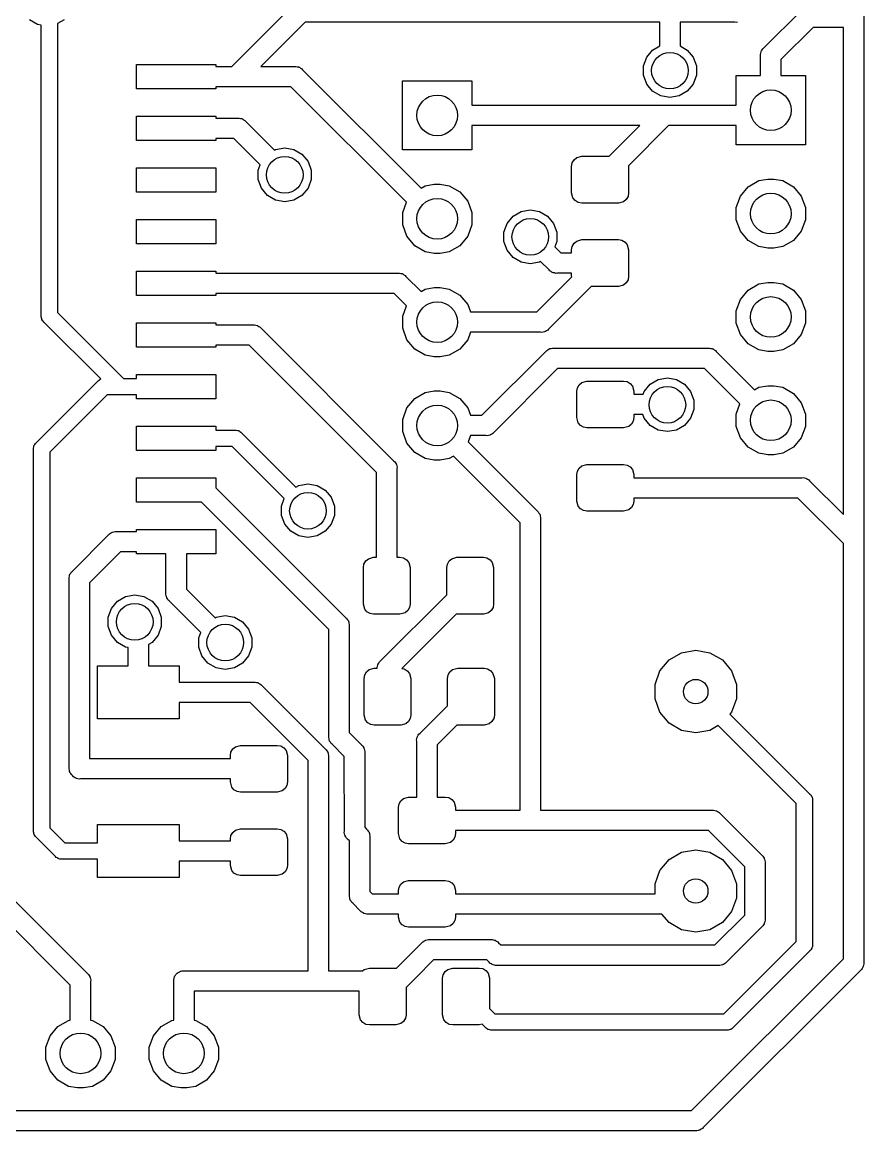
# Model space of a CAD drawing. Extents: x 177.7 to 212.2, y -92.3 to -48.6.
# Drawn here: x 191.55 to 212.22, y -92.33 to -65.08 of the extents above; entities that cross this region are included whole.
import ezdxf

# ---------------------------------------------------------------- set-up
doc = ezdxf.new("R2010")
doc.units = 0
doc.header["$MEASUREMENT"] = 0
doc.layers.add('BLACK', color=7, linetype='CONTINUOUS')

msp = doc.modelspace()

# ---------------------------------------------------------------- linework, layer by layer
at = {"layer": 'BLACK', "linetype": 'CONTINUOUS'}
for p, q in [((196.698, -66.171), (198.203, -64.6659)), ((209.762, -65.712), (210.683, -64.7914)), ((191.925, -65.1362), (191.727, -65.0216)), ((192.575, -65.0216), (192.415, -65.1144)), ((192.415, -65.1144), (192.415, -72.2207)), ((198.492, -65.085), (197.406, -66.171)), ((207.205, -65.085), (198.492, -65.085)), ((207.204, -65.6673), (207.205, -65.085)), ((209.049, -65.085), (207.704, -65.085)), ((207.704, -65.085), (207.704, -65.6673)), ((209.082, -65.0879), (209.049, -65.085)), ((209.114, -65.0793), (209.082, -65.0879)), ((212.213, -64.9386), (212.213, -77.7546)), ((192.015, -65.152), (191.925, -65.1362)), ((192.014, -72.2948), (192.015, -65.152)), ((210.971, -65.2105), (210.181, -66.0001)), ((211.713, -65.2105), (210.971, -65.2105)), ((211.713, -77.1839), (211.713, -65.2105)), ((206.883, -65.9435), (207.03, -65.7679)), ((207.03, -65.7679), (207.204, -65.6673)), ((207.704, -65.6673), (207.879, -65.7679)), ((207.879, -65.7679), (208.026, -65.9435)), ((209.678, -65.8744), (209.687, -65.8423)), ((209.681, -65.9074), (209.678, -65.8744)), ((209.681, -66.3965), (209.681, -65.9074)), ((209.687, -65.8423), (209.692, -65.8097)), ((209.692, -65.8097), (209.698, -65.8)), ((209.698, -65.8), (209.701, -65.7892)), ((209.701, -65.7892), (209.72, -65.762)), ((209.72, -65.762), (209.737, -65.7333)), ((209.737, -65.7333), (209.762, -65.712)), ((194.352, -66.721), (194.352, -66.121)), ((194.352, -66.121), (196.302, -66.121)), ((196.302, -66.121), (196.302, -66.171)), ((196.302, -66.171), (196.698, -66.171)), ((197.406, -66.171), (198.236, -66.171)), ((198.236, -66.171), (198.269, -66.1681)), ((198.269, -66.1681), (198.301, -66.1767)), ((198.301, -66.1767), (198.334, -66.1825)), ((198.334, -66.1825), (198.343, -66.188)), ((198.343, -66.188), (198.354, -66.1909)), ((198.354, -66.1909), (198.381, -66.2099)), ((206.804, -66.1589), (206.883, -65.9435)), ((206.804, -66.3881), (206.804, -66.1589)), ((208.026, -65.9435), (208.105, -66.1589)), ((208.105, -66.1589), (208.105, -66.3881)), ((210.181, -66.0001), (210.181, -66.3965)), ((198.381, -66.2099), (198.41, -66.2265)), ((198.41, -66.2265), (198.431, -66.2519)), ((198.431, -66.2519), (201.341, -69.1618)), ((206.883, -66.6035), (206.804, -66.3881)), ((208.105, -66.3881), (208.026, -66.6035)), ((209.081, -67.1235), (209.081, -66.3965)), ((209.081, -66.3965), (209.681, -66.3965)), ((210.181, -66.3965), (210.781, -66.3965)), ((210.781, -66.3965), (210.781, -68.0965)), ((196.302, -66.721), (194.352, -66.721)), ((196.791, -66.671), (196.302, -66.671)), ((196.302, -66.671), (196.302, -66.721)), ((196.824, -66.6739), (196.791, -66.671)), ((196.835, -66.671), (196.824, -66.6739)), ((198.143, -66.671), (196.835, -66.671)), ((200.982, -69.5095), (198.143, -66.671)), ((200.889, -68.2235), (200.889, -66.5235)), ((200.889, -66.5235), (202.589, -66.5235)), ((202.589, -66.5235), (202.589, -67.1235)), ((207.03, -66.7791), (206.883, -66.6035)), ((208.026, -66.6035), (207.879, -66.7791)), ((207.229, -66.8937), (207.03, -66.7791)), ((207.454, -66.9335), (207.229, -66.8937)), ((207.68, -66.8937), (207.454, -66.9335)), ((207.879, -66.7791), (207.68, -66.8937)), ((202.589, -67.1235), (207.286, -67.1235)), ((207.286, -67.1235), (207.296, -67.1206)), ((207.296, -67.1206), (207.329, -67.1235)), ((207.329, -67.1235), (209.081, -67.1235)), ((194.352, -67.991), (194.352, -67.391)), ((194.352, -67.391), (196.302, -67.391)), ((196.302, -67.391), (196.302, -67.441)), ((196.302, -67.441), (196.839, -67.441)), ((196.839, -67.441), (196.872, -67.4381)), ((196.872, -67.4381), (196.904, -67.4467)), ((196.904, -67.4467), (196.937, -67.4525)), ((196.937, -67.4525), (196.946, -67.458)), ((196.946, -67.458), (196.957, -67.4609)), ((196.957, -67.4609), (196.984, -67.48)), ((196.984, -67.48), (197.013, -67.4965)), ((197.013, -67.4965), (197.034, -67.5219)), ((197.034, -67.5219), (197.741, -68.2288)), ((206.715, -67.6235), (202.589, -67.6235)), ((202.589, -67.6235), (202.589, -68.2235)), ((205.961, -68.377), (206.715, -67.6235)), ((207.422, -67.6235), (206.435, -68.6101)), ((209.081, -67.6235), (207.422, -67.6235)), ((209.081, -68.0965), (209.081, -67.6235)), ((196.302, -67.991), (194.352, -67.991)), ((196.746, -67.941), (196.302, -67.941)), ((196.302, -67.941), (196.302, -67.991)), ((197.392, -68.5861), (196.746, -67.941)), ((210.781, -68.0965), (209.081, -68.0965)), ((197.741, -68.2288), (197.767, -68.2138)), ((197.767, -68.2138), (197.993, -68.174)), ((197.993, -68.174), (198.219, -68.2138)), ((198.219, -68.2138), (198.417, -68.3284)), ((198.417, -68.3284), (198.565, -68.504)), ((202.589, -68.2235), (200.889, -68.2235)), ((205.165, -68.4105), (205.29, -68.377)), ((205.29, -68.377), (205.961, -68.377)), ((197.343, -68.7194), (197.392, -68.5861)), ((198.565, -68.504), (198.643, -68.7194)), ((205.04, -68.627), (205.055, -68.5415)), ((205.04, -69.277), (205.04, -68.627)), ((205.055, -68.5415), (205.098, -68.4663)), ((205.098, -68.4663), (205.165, -68.4105)), ((206.435, -68.6101), (206.44, -68.627)), ((206.44, -68.627), (206.44, -69.277)), ((194.352, -69.261), (194.352, -68.661)), ((194.352, -68.661), (196.302, -68.661)), ((196.302, -68.661), (196.302, -69.261)), ((197.343, -68.9486), (197.343, -68.7194)), ((198.643, -68.7194), (198.643, -68.9486)), ((197.421, -69.164), (197.343, -68.9486)), ((197.569, -69.3396), (197.421, -69.164)), ((198.565, -69.164), (198.417, -69.3396)), ((198.643, -68.9486), (198.565, -69.164)), ((201.341, -69.1618), (201.444, -69.1024)), ((201.444, -69.1024), (201.665, -69.0635)), ((201.665, -69.0635), (201.814, -69.0635)), ((201.814, -69.0635), (202.035, -69.1024)), ((202.035, -69.1024), (202.294, -69.2523)), ((209.184, -69.3549), (209.376, -69.1253)), ((209.376, -69.1253), (209.636, -68.9754)), ((209.636, -68.9754), (209.857, -68.9365)), ((209.857, -68.9365), (210.005, -68.9365)), ((210.005, -68.9365), (210.226, -68.9754)), ((210.226, -68.9754), (210.486, -69.1253)), ((210.486, -69.1253), (210.678, -69.3549)), ((196.302, -69.261), (194.352, -69.261)), ((197.767, -69.4542), (197.569, -69.3396)), ((197.993, -69.494), (197.767, -69.4542)), ((198.219, -69.4542), (197.993, -69.494)), ((198.417, -69.3396), (198.219, -69.4542)), ((202.294, -69.2523), (202.487, -69.4819)), ((205.073, -69.402), (205.04, -69.277)), ((205.129, -69.4685), (205.073, -69.402)), ((205.204, -69.5119), (205.129, -69.4685)), ((206.382, -69.4377), (206.315, -69.4935)), ((206.425, -69.3625), (206.382, -69.4377)), ((206.44, -69.277), (206.425, -69.3625)), ((209.081, -69.6366), (209.184, -69.3549)), ((210.678, -69.3549), (210.781, -69.6366)), ((200.89, -69.7636), (200.982, -69.5095)), ((202.487, -69.4819), (202.589, -69.7636)), ((203.601, -69.8524), (203.8, -69.7378)), ((203.8, -69.7378), (204.025, -69.698)), ((204.025, -69.698), (204.251, -69.7378)), ((204.251, -69.7378), (204.45, -69.8524)), ((205.29, -69.527), (205.204, -69.5119)), ((206.19, -69.527), (205.29, -69.527)), ((206.315, -69.4935), (206.19, -69.527)), ((209.081, -69.9364), (209.081, -69.6366)), ((210.781, -69.6366), (210.781, -69.9364)), ((194.352, -70.531), (194.352, -69.931)), ((194.352, -69.931), (196.302, -69.931)), ((196.302, -69.931), (196.302, -70.531)), ((200.89, -70.0634), (200.89, -69.7636)), ((202.589, -69.7636), (202.589, -70.0634)), ((203.454, -70.028), (203.601, -69.8524)), ((204.45, -69.8524), (204.597, -70.028)), ((209.184, -70.2181), (209.081, -69.9364)), ((210.781, -69.9364), (210.678, -70.2181)), ((200.992, -70.3451), (200.89, -70.0634)), ((202.589, -70.0634), (202.487, -70.3451)), ((203.375, -70.2434), (203.454, -70.028)), ((203.375, -70.4726), (203.375, -70.2434)), ((204.597, -70.028), (204.675, -70.2434)), ((204.675, -70.2434), (204.675, -70.4726)), ((209.376, -70.4477), (209.184, -70.2181)), ((210.678, -70.2181), (210.486, -70.4477)), ((196.302, -70.531), (194.352, -70.531)), ((201.185, -70.5747), (200.992, -70.3451)), ((202.487, -70.3451), (202.294, -70.5747)), ((203.454, -70.688), (203.375, -70.4726)), ((204.675, -70.4726), (204.627, -70.6059)), ((205.055, -70.5915), (205.098, -70.5163)), ((205.098, -70.5163), (205.165, -70.4605)), ((205.165, -70.4605), (205.29, -70.427)), ((205.29, -70.427), (206.19, -70.427)), ((206.19, -70.427), (206.276, -70.4421)), ((206.276, -70.4421), (206.351, -70.4855)), ((206.351, -70.4855), (206.407, -70.552)), ((206.407, -70.552), (206.44, -70.677)), ((209.636, -70.5976), (209.376, -70.4477)), ((210.486, -70.4477), (210.226, -70.5976)), ((201.444, -70.7246), (201.185, -70.5747)), ((201.665, -70.7635), (201.444, -70.7246)), ((201.814, -70.7635), (201.665, -70.7635)), ((202.035, -70.7246), (201.814, -70.7635)), ((202.294, -70.5747), (202.035, -70.7246)), ((203.601, -70.8636), (203.454, -70.688)), ((204.627, -70.6059), (204.773, -70.752)), ((204.773, -70.752), (205.04, -70.752)), ((205.04, -70.677), (205.055, -70.5915)), ((205.04, -70.752), (205.04, -70.677)), ((206.44, -70.677), (206.44, -71.327)), ((209.857, -70.6365), (209.636, -70.5976)), ((210.005, -70.6365), (209.857, -70.6365)), ((210.226, -70.5976), (210.005, -70.6365)), ((203.8, -70.9782), (203.601, -70.8636)), ((204.025, -71.018), (203.8, -70.9782)), ((204.251, -70.9782), (204.025, -71.018)), ((204.277, -70.9632), (204.251, -70.9782)), ((204.485, -71.1711), (204.277, -70.9632)), ((194.352, -71.801), (194.352, -71.201)), ((194.352, -71.201), (196.302, -71.201)), ((196.302, -71.201), (196.302, -71.251)), ((196.302, -71.251), (200.776, -71.251)), ((200.776, -71.251), (200.809, -71.2481)), ((200.809, -71.2481), (200.841, -71.2567)), ((200.841, -71.2567), (200.874, -71.2625)), ((200.874, -71.2625), (200.883, -71.268)), ((200.883, -71.268), (200.894, -71.2709)), ((200.894, -71.2709), (200.921, -71.2899)), ((200.921, -71.2899), (200.95, -71.3065)), ((200.95, -71.3065), (200.971, -71.3319)), ((200.971, -71.3319), (201.341, -71.7018)), ((204.185, -72.2035), (205.045, -71.3439)), ((204.506, -71.1965), (204.485, -71.1711)), ((204.535, -71.213), (204.506, -71.1965)), ((204.562, -71.2321), (204.535, -71.213)), ((204.573, -71.235), (204.562, -71.2321)), ((204.583, -71.2405), (204.573, -71.235)), ((204.615, -71.2463), (204.583, -71.2405)), ((204.647, -71.2549), (204.615, -71.2463)), ((204.68, -71.252), (204.647, -71.2549)), ((205.04, -71.252), (204.68, -71.252)), ((205.04, -71.327), (205.04, -71.252)), ((205.045, -71.3439), (205.04, -71.327)), ((206.44, -71.327), (206.425, -71.4125)), ((201.341, -71.7018), (201.444, -71.6424)), ((201.444, -71.6424), (201.665, -71.6035)), ((201.665, -71.6035), (201.814, -71.6035)), ((201.814, -71.6035), (202.035, -71.6424)), ((202.035, -71.6424), (202.294, -71.7923)), ((205.519, -71.577), (204.473, -72.6226)), ((206.19, -71.577), (205.519, -71.577)), ((206.315, -71.5435), (206.19, -71.577)), ((206.382, -71.4877), (206.315, -71.5435)), ((206.425, -71.4125), (206.382, -71.4877)), ((209.376, -71.6653), (209.636, -71.5154)), ((209.636, -71.5154), (209.857, -71.4765)), ((209.857, -71.4765), (210.005, -71.4765)), ((210.005, -71.4765), (210.226, -71.5154)), ((210.226, -71.5154), (210.486, -71.6653)), ((196.302, -71.801), (194.352, -71.801)), ((200.683, -71.751), (196.302, -71.751)), ((196.302, -71.751), (196.302, -71.801)), ((200.982, -72.0495), (200.683, -71.751)), ((202.294, -71.7923), (202.487, -72.0219)), ((209.081, -72.1766), (209.184, -71.8949)), ((209.184, -71.8949), (209.376, -71.6653)), ((210.486, -71.6653), (210.678, -71.8949)), ((210.678, -71.8949), (210.781, -72.1766)), ((200.89, -72.3036), (200.982, -72.0495)), ((202.487, -72.0219), (202.553, -72.2035)), ((209.081, -72.4764), (209.081, -72.1766)), ((210.781, -72.1766), (210.781, -72.4764)), ((192.012, -72.3212), (192.014, -72.2948)), ((192.019, -72.3468), (192.012, -72.3212)), ((192.024, -72.373), (192.019, -72.3468)), ((192.028, -72.3807), (192.024, -72.373)), ((192.03, -72.3893), (192.028, -72.3807)), ((192.046, -72.4111), (192.03, -72.3893)), ((192.059, -72.434), (192.046, -72.4111)), ((192.079, -72.4511), (192.059, -72.434)), ((193.478, -73.8502), (192.079, -72.4511)), ((192.415, -72.2207), (194.035, -73.841)), ((194.352, -73.071), (194.352, -72.471)), ((194.352, -72.471), (196.302, -72.471)), ((196.302, -72.471), (196.302, -72.521)), ((200.89, -72.6034), (200.89, -72.3036)), ((202.553, -72.2035), (204.185, -72.2035)), ((196.302, -72.521), (197.216, -72.521)), ((197.216, -72.521), (197.249, -72.5181)), ((197.249, -72.5181), (197.281, -72.5267)), ((197.281, -72.5267), (197.314, -72.5325)), ((197.314, -72.5325), (197.323, -72.538)), ((197.323, -72.538), (197.334, -72.5409)), ((197.334, -72.5409), (197.361, -72.56)), ((197.361, -72.56), (197.39, -72.5765)), ((197.39, -72.5765), (197.411, -72.6019)), ((197.411, -72.6019), (200.668, -75.8585)), ((200.992, -72.8851), (200.89, -72.6034)), ((202.553, -72.7035), (202.487, -72.8851)), ((204.278, -72.7035), (202.553, -72.7035)), ((204.311, -72.7064), (204.278, -72.7035)), ((204.343, -72.6978), (204.311, -72.7064)), ((204.375, -72.692), (204.343, -72.6978)), ((204.385, -72.6865), (204.375, -72.692)), ((204.396, -72.6836), (204.385, -72.6865)), ((204.423, -72.6645), (204.396, -72.6836)), ((204.452, -72.648), (204.423, -72.6645)), ((204.473, -72.6226), (204.452, -72.648)), ((209.184, -72.7581), (209.081, -72.4764)), ((210.781, -72.4764), (210.678, -72.7581)), ((201.185, -73.1147), (200.992, -72.8851)), ((202.487, -72.8851), (202.294, -73.1147)), ((209.376, -72.9877), (209.184, -72.7581)), ((209.636, -73.1376), (209.376, -72.9877)), ((210.486, -72.9877), (210.226, -73.1376)), ((210.678, -72.7581), (210.486, -72.9877)), ((196.302, -73.071), (194.352, -73.071)), ((197.123, -73.021), (196.302, -73.021)), ((196.302, -73.021), (196.302, -73.071)), ((200.249, -76.1465), (197.123, -73.021)), ((201.444, -73.2646), (201.185, -73.1147)), ((201.665, -73.3035), (201.444, -73.2646)), ((202.035, -73.2646), (201.814, -73.3035)), ((202.294, -73.1147), (202.035, -73.2646)), ((202.838, -74.7435), (204.408, -73.1734)), ((204.408, -73.1734), (204.429, -73.148)), ((204.429, -73.148), (204.458, -73.1315)), ((204.458, -73.1315), (204.485, -73.1124)), ((204.485, -73.1124), (204.496, -73.1095)), ((204.496, -73.1095), (204.506, -73.104)), ((204.506, -73.104), (204.538, -73.0982)), ((204.538, -73.0982), (204.57, -73.0896)), ((204.57, -73.0896), (204.603, -73.0925)), ((204.603, -73.0925), (208.396, -73.0925)), ((208.396, -73.0925), (208.429, -73.0896)), ((208.429, -73.0896), (208.461, -73.0982)), ((208.461, -73.0982), (208.494, -73.104)), ((208.494, -73.104), (208.503, -73.1095)), ((208.503, -73.1095), (208.514, -73.1124)), ((208.514, -73.1124), (208.541, -73.1315)), ((208.541, -73.1315), (208.57, -73.148)), ((208.57, -73.148), (208.591, -73.1734)), ((208.591, -73.1734), (209.533, -74.1148)), ((209.857, -73.1765), (209.636, -73.1376)), ((210.005, -73.1765), (209.857, -73.1765)), ((210.226, -73.1376), (210.005, -73.1765)), ((201.814, -73.3035), (201.665, -73.3035)), ((194.352, -73.841), (194.352, -73.741)), ((194.352, -73.741), (196.302, -73.741)), ((196.302, -73.741), (196.302, -74.341)), ((204.696, -73.5925), (203.126, -75.1626)), ((208.303, -73.5925), (204.696, -73.5925)), ((207.165, -73.8653), (207.391, -73.8255)), ((207.391, -73.8255), (207.617, -73.8653)), ((209.173, -74.4625), (208.303, -73.5925)), ((191.889, -75.4174), (193.4, -73.9058)), ((193.4, -73.9058), (193.417, -73.8854)), ((193.417, -73.8854), (193.44, -73.8722)), ((193.44, -73.8722), (193.462, -73.8569)), ((193.462, -73.8569), (193.471, -73.8546)), ((193.471, -73.8546), (193.478, -73.8502)), ((194.035, -73.841), (194.352, -73.841)), ((205.167, -74.1515), (205.182, -74.066)), ((205.182, -74.066), (205.225, -73.9908)), ((205.225, -73.9908), (205.292, -73.935)), ((205.292, -73.935), (205.417, -73.9015)), ((205.417, -73.9015), (206.317, -73.9015)), ((206.317, -73.9015), (206.403, -73.9166)), ((206.403, -73.9166), (206.478, -73.96)), ((206.478, -73.96), (206.534, -74.0265)), ((206.534, -74.0265), (206.567, -74.1515)), ((206.819, -74.1555), (206.967, -73.9799)), ((206.967, -73.9799), (207.165, -73.8653)), ((207.617, -73.8653), (207.815, -73.9799)), ((207.815, -73.9799), (207.963, -74.1555)), ((209.533, -74.1148), (209.636, -74.0554)), ((209.636, -74.0554), (209.857, -74.0165)), ((209.857, -74.0165), (210.005, -74.0165)), ((210.005, -74.0165), (210.226, -74.0554)), ((210.226, -74.0554), (210.486, -74.2053)), ((193.631, -74.241), (192.224, -75.6478)), ((193.926, -74.241), (193.631, -74.241)), ((193.934, -74.2433), (193.926, -74.241)), ((193.961, -74.241), (193.934, -74.2433)), ((194.352, -74.241), (193.961, -74.241)), ((194.352, -74.341), (194.352, -74.241)), ((196.302, -74.341), (194.352, -74.341)), ((200.992, -74.5619), (201.185, -74.3323)), ((201.185, -74.3323), (201.444, -74.1824)), ((201.444, -74.1824), (201.665, -74.1435)), ((201.665, -74.1435), (201.814, -74.1435)), ((201.814, -74.1435), (202.035, -74.1824)), ((202.035, -74.1824), (202.294, -74.3323)), ((202.294, -74.3323), (202.487, -74.5619)), ((205.167, -74.8015), (205.167, -74.1515)), ((206.567, -74.1515), (206.567, -74.2265)), ((206.567, -74.2265), (206.794, -74.2265)), ((206.794, -74.2265), (206.819, -74.1555)), ((207.963, -74.1555), (208.041, -74.3709)), ((208.041, -74.3709), (208.041, -74.6001)), ((210.486, -74.2053), (210.678, -74.4349)), ((200.89, -74.8436), (200.992, -74.5619)), ((202.487, -74.5619), (202.553, -74.7435)), ((208.041, -74.6001), (207.963, -74.8155)), ((209.081, -74.7166), (209.173, -74.4625)), ((210.678, -74.4349), (210.781, -74.7166)), ((200.89, -75.1434), (200.89, -74.8436)), ((202.553, -74.7435), (202.838, -74.7435)), ((205.2, -74.9265), (205.167, -74.8015)), ((206.552, -74.887), (206.509, -74.9622)), ((206.567, -74.8015), (206.552, -74.887)), ((206.787, -74.7265), (206.567, -74.7265)), ((206.567, -74.7265), (206.567, -74.8015)), ((206.819, -74.8155), (206.787, -74.7265)), ((206.967, -74.9911), (206.819, -74.8155)), ((207.963, -74.8155), (207.815, -74.9911)), ((209.081, -75.0164), (209.081, -74.7166)), ((210.781, -74.7166), (210.781, -75.0164)), ((194.352, -75.611), (194.352, -75.011)), ((194.352, -75.011), (196.302, -75.011)), ((196.302, -75.011), (196.302, -75.111)), ((196.302, -75.111), (196.778, -75.111)), ((196.778, -75.111), (196.804, -75.1087)), ((196.804, -75.1087), (196.83, -75.1156)), ((196.83, -75.1156), (196.856, -75.1202)), ((196.856, -75.1202), (196.864, -75.1246)), ((196.864, -75.1246), (196.872, -75.1269)), ((196.872, -75.1269), (196.894, -75.1422)), ((196.894, -75.1422), (196.917, -75.1554)), ((196.917, -75.1554), (196.934, -75.1758)), ((196.934, -75.1758), (198.268, -76.5096)), ((200.992, -75.4251), (200.89, -75.1434)), ((203.105, -75.188), (203.076, -75.2045)), ((203.126, -75.1626), (203.105, -75.188)), ((205.256, -74.993), (205.2, -74.9265)), ((205.331, -75.0364), (205.256, -74.993)), ((205.417, -75.0515), (205.331, -75.0364)), ((206.317, -75.0515), (205.417, -75.0515)), ((206.442, -75.018), (206.317, -75.0515)), ((206.509, -74.9622), (206.442, -75.018)), ((207.165, -75.1057), (206.967, -74.9911)), ((207.391, -75.1455), (207.165, -75.1057)), ((207.617, -75.1057), (207.391, -75.1455)), ((207.815, -74.9911), (207.617, -75.1057)), ((209.184, -75.2981), (209.081, -75.0164)), ((210.781, -75.0164), (210.678, -75.2981)), ((191.84, -75.4792), (191.855, -75.4574)), ((191.855, -75.4574), (191.868, -75.4345)), ((191.868, -75.4345), (191.889, -75.4174)), ((201.185, -75.6547), (200.992, -75.4251)), ((202.553, -75.2435), (202.497, -75.3975)), ((202.497, -75.3975), (204.195, -77.095)), ((202.931, -75.2435), (202.553, -75.2435)), ((202.964, -75.2464), (202.931, -75.2435)), ((202.996, -75.2378), (202.964, -75.2464)), ((203.028, -75.232), (202.996, -75.2378)), ((203.038, -75.2265), (203.028, -75.232)), ((203.049, -75.2236), (203.038, -75.2265)), ((203.076, -75.2045), (203.049, -75.2236)), ((209.376, -75.5277), (209.184, -75.2981)), ((210.678, -75.2981), (210.486, -75.5277)), ((191.822, -75.5473), (191.829, -75.5217)), ((191.824, -75.5737), (191.822, -75.5473)), ((191.824, -84.9543), (191.824, -75.5737)), ((191.829, -75.5217), (191.833, -75.4955)), ((191.833, -75.4955), (191.838, -75.4878)), ((191.838, -75.4878), (191.84, -75.4792)), ((192.224, -75.6478), (192.224, -84.8802)), ((196.302, -75.611), (194.352, -75.611)), ((196.704, -75.511), (196.302, -75.511)), ((196.302, -75.511), (196.302, -75.611)), ((197.982, -76.7892), (196.704, -75.511)), ((201.444, -75.8046), (201.185, -75.6547)), ((209.636, -75.6776), (209.376, -75.5277)), ((209.857, -75.7165), (209.636, -75.6776)), ((210.005, -75.7165), (209.857, -75.7165)), ((210.226, -75.6776), (210.005, -75.7165)), ((210.486, -75.5277), (210.226, -75.6776)), ((200.668, -75.8585), (200.693, -75.8798)), ((200.693, -75.8798), (200.71, -75.9085)), ((200.71, -75.9085), (200.729, -75.9357)), ((200.729, -75.9357), (200.732, -75.9465)), ((200.732, -75.9465), (200.737, -75.9561)), ((200.737, -75.9561), (200.743, -75.9888)), ((200.743, -75.9888), (200.752, -76.0208)), ((201.665, -75.8435), (201.444, -75.8046)), ((201.814, -75.8435), (201.665, -75.8435)), ((202.035, -75.8046), (201.814, -75.8435)), ((202.138, -75.7452), (202.035, -75.8046)), ((203.776, -77.3831), (202.138, -75.7452)), ((205.225, -76.0408), (205.292, -75.985)), ((205.292, -75.985), (205.417, -75.9515)), ((205.417, -75.9515), (206.317, -75.9515)), ((206.317, -75.9515), (206.403, -75.9666)), ((206.403, -75.9666), (206.478, -76.01)), ((206.478, -76.01), (206.534, -76.0765)), ((194.352, -76.881), (194.352, -76.281)), ((194.352, -76.281), (196.302, -76.281)), ((196.302, -76.281), (196.302, -76.5274)), ((200.249, -78.1116), (200.249, -76.1465)), ((200.752, -76.0208), (200.749, -76.0539)), ((200.749, -76.0539), (200.749, -78.2335)), ((205.167, -76.2015), (205.182, -76.116)), ((205.167, -76.8515), (205.167, -76.2015)), ((205.182, -76.116), (205.225, -76.0408)), ((206.534, -76.0765), (206.567, -76.2015)), ((206.567, -76.2015), (206.567, -76.2765)), ((206.567, -76.2765), (210.691, -76.2765)), ((210.691, -76.2765), (210.724, -76.2736)), ((210.724, -76.2736), (210.756, -76.2822)), ((210.756, -76.2822), (210.789, -76.288)), ((210.789, -76.288), (210.798, -76.2935)), ((196.302, -76.5274), (199.496, -79.721)), ((198.268, -76.5096), (198.339, -76.4688)), ((198.339, -76.4688), (198.564, -76.429)), ((198.564, -76.429), (198.79, -76.4688)), ((198.79, -76.4688), (198.989, -76.5834)), ((210.798, -76.2935), (210.809, -76.2964)), ((210.809, -76.2964), (210.836, -76.3154)), ((210.836, -76.3154), (210.865, -76.332)), ((210.865, -76.332), (210.886, -76.3574)), ((210.886, -76.3574), (211.713, -77.1839)), ((197.915, -76.9744), (197.982, -76.7892)), ((198.989, -76.5834), (199.136, -76.759)), ((199.136, -76.759), (199.214, -76.9744)), ((210.598, -76.7765), (206.567, -76.7765)), ((206.567, -76.7765), (206.567, -76.8515)), ((211.713, -77.8911), (210.598, -76.7765)), ((195.948, -76.881), (194.352, -76.881)), ((199.076, -80.0091), (195.948, -76.881)), ((197.915, -77.2036), (197.915, -76.9744)), ((199.214, -76.9744), (199.214, -77.2036)), ((204.195, -77.095), (204.22, -77.1163)), ((205.2, -76.9765), (205.167, -76.8515)), ((205.256, -77.043), (205.2, -76.9765)), ((205.331, -77.0864), (205.256, -77.043)), ((205.417, -77.1015), (205.331, -77.0864)), ((206.317, -77.1015), (205.417, -77.1015)), ((206.442, -77.068), (206.317, -77.1015)), ((206.509, -77.0122), (206.442, -77.068)), ((206.552, -76.937), (206.509, -77.0122)), ((206.567, -76.8515), (206.552, -76.937)), ((197.993, -77.419), (197.915, -77.2036)), ((199.214, -77.2036), (199.136, -77.419)), ((204.22, -77.1163), (204.237, -77.145)), ((204.237, -77.145), (204.256, -77.1722)), ((204.256, -77.1722), (204.258, -77.183)), ((204.258, -77.183), (204.264, -77.1927)), ((204.264, -77.1927), (204.27, -77.2253)), ((204.27, -77.2253), (204.278, -77.2574)), ((204.278, -77.2574), (204.275, -77.2904)), ((204.275, -77.2904), (204.275, -84.45)), ((193.689, -77.6565), (193.718, -77.64)), ((193.718, -77.64), (193.745, -77.6209)), ((193.745, -77.6209), (193.756, -77.618)), ((193.756, -77.618), (193.765, -77.6125)), ((193.765, -77.6125), (193.798, -77.6067)), ((193.798, -77.6067), (193.83, -77.5981)), ((193.83, -77.5981), (193.863, -77.601)), ((193.863, -77.601), (194.352, -77.601)), ((194.352, -77.601), (194.352, -77.551)), ((194.352, -77.551), (196.302, -77.551)), ((196.302, -77.551), (196.302, -78.151)), ((198.14, -77.5946), (197.993, -77.419)), ((198.339, -77.7092), (198.14, -77.5946)), ((198.989, -77.5946), (198.79, -77.7092)), ((199.136, -77.419), (198.989, -77.5946)), ((203.775, -84.45), (203.776, -77.3831)), ((192.779, -78.57), (193.668, -77.6819)), ((193.668, -77.6819), (193.689, -77.6565)), ((198.564, -77.749), (198.339, -77.7092)), ((198.79, -77.7092), (198.564, -77.749)), ((211.713, -88.0979), (211.713, -77.8911)), ((212.213, -77.7546), (212.216, -77.7654)), ((212.216, -77.7654), (212.213, -77.7984)), ((212.213, -77.7984), (212.213, -88.1906)), ((193.956, -78.101), (193.198, -78.8581)), ((194.352, -78.101), (193.956, -78.101)), ((194.352, -78.151), (194.352, -78.101)), ((195.077, -78.151), (194.352, -78.151)), ((195.077, -79.1111), (195.077, -78.151)), ((196.302, -78.151), (195.577, -78.151)), ((195.577, -78.151), (195.577, -79.0184)), ((200.249, -78.2335), (200.249, -78.1116)), ((200.249, -78.1116), (200.249, -78.1116)), ((199.924, -78.4835), (199.939, -78.398)), ((199.939, -78.398), (199.982, -78.3228)), ((199.982, -78.3228), (200.049, -78.267)), ((200.049, -78.267), (200.174, -78.2335)), ((200.174, -78.2335), (200.249, -78.2335)), ((200.749, -78.2335), (200.824, -78.2335)), ((200.824, -78.2335), (200.909, -78.2486)), ((200.909, -78.2486), (200.985, -78.292)), ((200.985, -78.292), (201.04, -78.3585)), ((201.04, -78.3585), (201.074, -78.4835)), ((201.974, -78.4835), (201.989, -78.398)), ((201.989, -78.398), (202.032, -78.3228)), ((202.032, -78.3228), (202.099, -78.267)), ((202.099, -78.267), (202.224, -78.2335)), ((202.224, -78.2335), (202.874, -78.2335)), ((202.874, -78.2335), (202.959, -78.2486)), ((202.959, -78.2486), (203.035, -78.292)), ((203.035, -78.292), (203.09, -78.3585)), ((203.09, -78.3585), (203.124, -78.4835)), ((192.696, -78.7324), (192.704, -78.7003)), ((192.698, -78.7654), (192.696, -78.7324)), ((192.704, -78.7003), (192.71, -78.6677)), ((192.71, -78.6677), (192.716, -78.658)), ((192.716, -78.658), (192.718, -78.6472)), ((192.718, -78.6472), (192.737, -78.62)), ((192.737, -78.62), (192.754, -78.5913)), ((192.754, -78.5913), (192.779, -78.57)), ((199.924, -79.3835), (199.924, -78.4835)), ((201.074, -78.4835), (201.074, -79.3835)), ((201.974, -79.1549), (201.974, -78.4835)), ((203.124, -78.4835), (203.124, -79.3835)), ((192.698, -83.4001), (192.698, -78.7654)), ((193.198, -78.8581), (193.198, -83.18)), ((193.886, -79.3139), (194.084, -79.1993)), ((194.084, -79.1993), (194.31, -79.1595)), ((194.31, -79.1595), (194.536, -79.1993)), ((194.536, -79.1993), (194.734, -79.3139)), ((195.074, -79.1441), (195.077, -79.1111)), ((195.083, -79.1762), (195.074, -79.1441)), ((195.088, -79.2088), (195.083, -79.1762)), ((195.094, -79.2185), (195.088, -79.2088)), ((195.097, -79.2293), (195.094, -79.2185)), ((195.116, -79.2565), (195.097, -79.2293)), ((195.133, -79.2852), (195.116, -79.2565)), ((195.577, -79.0184), (196.281, -79.7223)), ((200.348, -80.781), (201.974, -79.1549)), ((193.66, -79.7049), (193.738, -79.4895)), ((193.738, -79.4895), (193.886, -79.3139)), ((194.734, -79.3139), (194.882, -79.4895)), ((194.882, -79.4895), (194.96, -79.7049)), ((195.158, -79.3065), (195.133, -79.2852)), ((195.931, -80.0796), (195.158, -79.3065)), ((199.957, -79.5085), (199.924, -79.3835)), ((200.013, -79.575), (199.957, -79.5085)), ((201.015, -79.5442), (200.949, -79.6)), ((201.059, -79.469), (201.015, -79.5442)), ((201.074, -79.3835), (201.059, -79.469)), ((203.065, -79.5442), (202.999, -79.6)), ((203.109, -79.469), (203.065, -79.5442)), ((203.124, -79.3835), (203.109, -79.469)), ((193.66, -79.9341), (193.66, -79.7049)), ((194.96, -79.7049), (194.96, -79.9341)), ((196.281, -79.7223), (196.307, -79.7073)), ((196.307, -79.7073), (196.532, -79.6675)), ((196.532, -79.6675), (196.758, -79.7073)), ((196.758, -79.7073), (196.957, -79.8219)), ((196.957, -79.8219), (197.104, -79.9975)), ((199.496, -79.721), (199.521, -79.7423)), ((199.521, -79.7423), (199.538, -79.771)), ((199.538, -79.771), (199.557, -79.7982)), ((199.557, -79.7982), (199.559, -79.809)), ((199.559, -79.809), (199.565, -79.8187)), ((199.565, -79.8187), (199.571, -79.8513)), ((200.088, -79.6184), (200.013, -79.575)), ((200.174, -79.6335), (200.088, -79.6184)), ((200.824, -79.6335), (200.174, -79.6335)), ((200.949, -79.6), (200.824, -79.6335)), ((202.206, -79.6303), (200.87, -80.966)), ((202.224, -79.6335), (202.206, -79.6303)), ((202.874, -79.6335), (202.224, -79.6335)), ((202.999, -79.6), (202.874, -79.6335)), ((193.738, -80.1495), (193.66, -79.9341)), ((194.96, -79.9341), (194.882, -80.1495)), ((195.882, -80.2129), (195.931, -80.0796)), ((197.104, -79.9975), (197.183, -80.2129)), ((199.077, -82.6327), (199.076, -80.0091)), ((199.571, -79.8513), (199.579, -79.8834)), ((199.579, -79.8834), (199.576, -79.9164)), ((199.576, -79.9164), (199.576, -82.54)), ((193.886, -80.3251), (193.738, -80.1495)), ((194.084, -80.4397), (193.886, -80.3251)), ((194.734, -80.3251), (194.648, -80.3746)), ((194.648, -80.3746), (194.648, -80.9025)), ((194.882, -80.1495), (194.734, -80.3251)), ((195.882, -80.4421), (195.882, -80.2129)), ((197.183, -80.2129), (197.183, -80.4421)), ((194.149, -80.4511), (194.084, -80.4397)), ((194.148, -80.9025), (194.149, -80.4511)), ((195.961, -80.6575), (195.882, -80.4421)), ((197.183, -80.4421), (197.104, -80.6575)), ((207.437, -80.7561), (207.742, -80.5798)), ((207.742, -80.5798), (208.089, -80.5186)), ((208.089, -80.5186), (208.437, -80.5798)), ((208.437, -80.5798), (208.742, -80.7561)), ((193.398, -82.2025), (193.398, -80.9025)), ((193.398, -80.9025), (194.148, -80.9025)), ((194.648, -80.9025), (195.398, -80.9025)), ((195.398, -80.9025), (195.398, -81.3025)), ((196.108, -80.8331), (195.961, -80.6575)), ((196.307, -80.9477), (196.108, -80.8331)), ((196.957, -80.8331), (196.758, -80.9477)), ((197.104, -80.6575), (196.957, -80.8331)), ((200.264, -80.9434), (200.273, -80.9113)), ((200.273, -80.9113), (200.278, -80.8787)), ((200.278, -80.8787), (200.284, -80.869)), ((200.284, -80.869), (200.287, -80.8582)), ((200.287, -80.8582), (200.306, -80.831)), ((200.306, -80.831), (200.322, -80.8023)), ((200.322, -80.8023), (200.348, -80.781)), ((207.21, -81.0263), (207.437, -80.7561)), ((208.742, -80.7561), (208.969, -81.0263)), ((196.532, -80.9875), (196.307, -80.9477)), ((196.758, -80.9477), (196.532, -80.9875)), ((199.942, -81.211), (199.957, -81.1255)), ((199.957, -81.1255), (200, -81.0503)), ((200, -81.0503), (200.067, -80.9945)), ((200.067, -80.9945), (200.192, -80.961)), ((200.192, -80.961), (200.266, -80.961)), ((200.266, -80.961), (200.264, -80.9434)), ((200.87, -80.966), (200.927, -80.9761)), ((200.927, -80.9761), (201.003, -81.0195)), ((201.003, -81.0195), (201.058, -81.086)), ((201.058, -81.086), (201.092, -81.211)), ((201.992, -81.211), (202.007, -81.1255)), ((202.007, -81.1255), (202.05, -81.0503)), ((202.05, -81.0503), (202.117, -80.9945)), ((202.117, -80.9945), (202.242, -80.961)), ((202.242, -80.961), (202.892, -80.961)), ((202.892, -80.961), (202.977, -80.9761)), ((202.977, -80.9761), (203.053, -81.0195)), ((203.053, -81.0195), (203.108, -81.086)), ((203.108, -81.086), (203.142, -81.211)), ((207.089, -81.3577), (207.21, -81.0263)), ((208.969, -81.0263), (209.089, -81.3577)), ((195.398, -81.3025), (197.235, -81.3025)), ((197.235, -81.3025), (197.268, -81.2996)), ((197.268, -81.2996), (197.3, -81.3082)), ((197.3, -81.3082), (197.332, -81.314)), ((197.332, -81.314), (197.342, -81.3195)), ((197.342, -81.3195), (197.353, -81.3224)), ((197.353, -81.3224), (197.38, -81.3414)), ((197.38, -81.3414), (197.409, -81.358)), ((197.409, -81.358), (197.43, -81.3834)), ((197.43, -81.3834), (198.988, -82.941)), ((199.942, -82.111), (199.942, -81.211)), ((201.092, -81.211), (201.092, -82.111)), ((201.992, -81.8824), (201.992, -81.211)), ((203.142, -81.211), (203.142, -82.111)), ((207.089, -81.7103), (207.089, -81.3577)), ((209.089, -81.3577), (209.089, -81.7103)), ((207.21, -82.0417), (207.089, -81.7103)), ((209.089, -81.7103), (208.969, -82.0417)), ((197.142, -81.8025), (195.398, -81.8025)), ((195.398, -81.8025), (195.398, -82.2025)), ((198.569, -83.2291), (197.142, -81.8025)), ((201.316, -82.5579), (201.992, -81.8824)), ((195.398, -82.2025), (193.398, -82.2025)), ((199.975, -82.236), (199.942, -82.111)), ((200.031, -82.3025), (199.975, -82.236)), ((201.033, -82.2717), (200.967, -82.3275)), ((201.077, -82.1965), (201.033, -82.2717)), ((201.092, -82.111), (201.077, -82.1965)), ((203.083, -82.2717), (203.017, -82.3275)), ((203.127, -82.1965), (203.083, -82.2717)), ((203.142, -82.111), (203.127, -82.1965)), ((207.437, -82.3119), (207.21, -82.0417)), ((208.969, -82.0417), (208.928, -82.09)), ((208.928, -82.09), (210.892, -84.0534)), ((199.576, -82.54), (199.877, -82.8401)), ((200.106, -82.3459), (200.031, -82.3025)), ((200.192, -82.361), (200.106, -82.3459)), ((200.842, -82.361), (200.192, -82.361)), ((200.967, -82.3275), (200.842, -82.361)), ((202.224, -82.3578), (201.736, -82.846)), ((202.242, -82.361), (202.224, -82.3578)), ((202.892, -82.361), (202.242, -82.361)), ((203.017, -82.3275), (202.892, -82.361)), ((207.742, -82.4882), (207.437, -82.3119)), ((208.089, -82.5494), (207.742, -82.4882)), ((208.437, -82.4882), (208.089, -82.5494)), ((208.642, -82.3696), (208.437, -82.4882)), ((210.557, -84.2838), (208.642, -82.3696)), ((199.074, -82.6657), (199.077, -82.6327)), ((199.082, -82.6977), (199.074, -82.6657)), ((199.088, -82.7304), (199.082, -82.6977)), ((199.094, -82.7401), (199.088, -82.7304)), ((199.096, -82.7509), (199.094, -82.7401)), ((199.115, -82.778), (199.096, -82.7509)), ((199.132, -82.8067), (199.115, -82.778)), ((199.157, -82.8281), (199.132, -82.8067)), ((201.233, -82.7203), (201.241, -82.6883)), ((201.236, -82.7533), (201.233, -82.7203)), ((201.236, -84.125), (201.236, -82.7533)), ((201.241, -82.6883), (201.247, -82.6556)), ((201.247, -82.6556), (201.253, -82.6459)), ((201.253, -82.6459), (201.255, -82.6351)), ((201.255, -82.6351), (201.274, -82.608)), ((201.274, -82.608), (201.291, -82.5793)), ((201.291, -82.5793), (201.316, -82.5579)), ((196.658, -83.105), (196.673, -83.0195)), ((196.673, -83.0195), (196.716, -82.9443)), ((196.716, -82.9443), (196.783, -82.8885)), ((196.783, -82.8885), (196.908, -82.855)), ((196.908, -82.855), (197.808, -82.855)), ((197.808, -82.855), (197.894, -82.8701)), ((197.894, -82.8701), (197.969, -82.9135)), ((197.969, -82.9135), (198.025, -82.98)), ((198.025, -82.98), (198.058, -83.105)), ((198.988, -82.941), (199.013, -82.9624)), ((199.013, -82.9624), (199.03, -82.9911)), ((199.03, -82.9911), (199.049, -83.0182)), ((199.049, -83.0182), (199.051, -83.029)), ((199.051, -83.029), (199.057, -83.0387)), ((199.057, -83.0387), (199.063, -83.0714)), ((199.063, -83.0714), (199.071, -83.1034)), ((199.457, -83.1281), (199.157, -82.8281)), ((199.877, -82.8401), (199.902, -82.8614)), ((199.902, -82.8614), (199.919, -82.8901)), ((199.919, -82.8901), (199.938, -82.9173)), ((199.938, -82.9173), (199.94, -82.9281)), ((199.94, -82.9281), (199.946, -82.9377)), ((199.946, -82.9377), (199.952, -82.9704)), ((199.952, -82.9704), (199.96, -83.0024)), ((199.96, -83.0024), (199.957, -83.0355)), ((199.957, -83.0355), (199.957, -84.8684)), ((201.736, -82.846), (201.736, -84.125)), ((193.198, -83.18), (196.658, -83.18)), ((196.658, -83.18), (196.658, -83.105)), ((198.058, -83.105), (198.058, -83.755)), ((198.569, -88.396), (198.569, -83.2291)), ((199.071, -83.1034), (199.069, -83.1364)), ((199.069, -83.1364), (199.069, -88.396)), ((199.458, -84.9611), (199.457, -83.1281)), ((192.696, -83.4331), (192.698, -83.4001)), ((192.704, -83.4652), (192.696, -83.4331)), ((192.71, -83.4978), (192.704, -83.4652)), ((192.716, -83.5075), (192.71, -83.4978)), ((192.718, -83.5183), (192.716, -83.5075)), ((192.737, -83.5455), (192.718, -83.5183)), ((192.754, -83.5742), (192.737, -83.5455)), ((192.779, -83.5955), (192.754, -83.5742)), ((192.783, -83.5991), (192.779, -83.5955)), ((192.804, -83.6245), (192.783, -83.5991)), ((192.833, -83.6411), (192.804, -83.6245)), ((192.86, -83.6601), (192.833, -83.6411)), ((192.871, -83.663), (192.86, -83.6601)), ((192.881, -83.6685), (192.871, -83.663)), ((192.913, -83.6743), (192.881, -83.6685)), ((192.945, -83.6829), (192.913, -83.6743)), ((192.978, -83.68), (192.945, -83.6829)), ((196.658, -83.68), (192.978, -83.68)), ((196.658, -83.755), (196.658, -83.68)), ((196.691, -83.88), (196.658, -83.755)), ((196.747, -83.9465), (196.691, -83.88)), ((198, -83.9157), (197.933, -83.9715)), ((198.043, -83.8405), (198, -83.9157)), ((198.058, -83.755), (198.043, -83.8405)), ((196.822, -83.9899), (196.747, -83.9465)), ((196.908, -84.005), (196.822, -83.9899)), ((197.808, -84.005), (196.908, -84.005)), ((197.933, -83.9715), (197.808, -84.005)), ((200.844, -84.2143), (200.91, -84.1585)), ((200.91, -84.1585), (201.035, -84.125)), ((201.035, -84.125), (201.236, -84.125)), ((201.736, -84.125), (201.936, -84.125)), ((201.936, -84.125), (202.021, -84.1401)), ((202.021, -84.1401), (202.096, -84.1835)), ((202.096, -84.1835), (202.152, -84.25)), ((210.892, -84.0534), (210.912, -84.0705)), ((210.912, -84.0705), (210.925, -84.0934)), ((210.925, -84.0934), (210.941, -84.1152)), ((210.941, -84.1152), (210.943, -84.1238)), ((210.943, -84.1238), (210.947, -84.1315)), ((210.947, -84.1315), (210.952, -84.1577)), ((210.952, -84.1577), (210.959, -84.1833)), ((210.959, -84.1833), (210.956, -84.2097)), ((200.785, -84.375), (200.801, -84.2895)), ((200.785, -85.025), (200.785, -84.375)), ((200.801, -84.2895), (200.844, -84.2143)), ((202.152, -84.25), (202.185, -84.375)), ((202.185, -84.375), (202.185, -84.45)), ((202.185, -84.45), (203.775, -84.45)), ((204.275, -84.45), (208.491, -84.45)), ((208.491, -84.45), (208.524, -84.4471)), ((208.524, -84.4471), (208.556, -84.4557)), ((208.556, -84.4557), (208.588, -84.4615)), ((208.588, -84.4615), (208.598, -84.467)), ((210.556, -87.6742), (210.557, -84.2838)), ((210.956, -84.2097), (210.956, -87.7483)), ((208.598, -84.467), (208.609, -84.4699)), ((208.609, -84.4699), (208.636, -84.489)), ((208.636, -84.489), (208.665, -84.5055)), ((208.665, -84.5055), (208.686, -84.5309)), ((208.686, -84.5309), (209.709, -85.5535)), ((191.822, -84.9807), (191.824, -84.9543)), ((191.829, -85.0063), (191.822, -84.9807)), ((191.833, -85.0325), (191.829, -85.0063)), ((192.224, -84.8802), (192.596, -85.2525)), ((193.398, -85.2525), (193.398, -84.8025)), ((193.398, -84.8025), (195.398, -84.8025)), ((195.398, -84.8025), (195.398, -85.2025)), ((196.673, -85.0695), (196.716, -84.9943)), ((196.716, -84.9943), (196.783, -84.9385)), ((196.783, -84.9385), (196.908, -84.905)), ((196.908, -84.905), (197.808, -84.905)), ((197.808, -84.905), (197.894, -84.9201)), ((197.894, -84.9201), (197.969, -84.9635)), ((197.969, -84.9635), (198.025, -85.03)), ((199.455, -84.9941), (199.458, -84.9611)), ((199.463, -85.0262), (199.455, -84.9941)), ((199.957, -84.8684), (200.004, -84.9145)), ((200.004, -84.9145), (200.029, -84.9358)), ((200.029, -84.9358), (200.046, -84.9645)), ((200.046, -84.9645), (200.065, -84.9917)), ((200.065, -84.9917), (200.067, -85.0025)), ((200.067, -85.0025), (200.073, -85.0122)), ((208.398, -84.95), (202.185, -84.95)), ((202.185, -84.95), (202.185, -85.025)), ((209.29, -85.8416), (208.398, -84.95)), ((191.838, -85.0402), (191.833, -85.0325)), ((191.84, -85.0488), (191.838, -85.0402)), ((191.855, -85.0706), (191.84, -85.0488)), ((191.868, -85.0935), (191.855, -85.0706)), ((191.889, -85.1106), (191.868, -85.0935)), ((192.366, -85.5877), (191.889, -85.1106)), ((192.596, -85.2525), (193.398, -85.2525)), ((195.398, -85.2025), (196.658, -85.2025)), ((196.658, -85.155), (196.673, -85.0695)), ((196.658, -85.2025), (196.658, -85.155)), ((198.025, -85.03), (198.058, -85.155)), ((198.058, -85.155), (198.058, -85.805)), ((199.469, -85.0588), (199.463, -85.0262)), ((199.475, -85.0685), (199.469, -85.0588)), ((199.477, -85.0793), (199.475, -85.0685)), ((199.496, -85.1065), (199.477, -85.0793)), ((199.513, -85.1352), (199.496, -85.1065)), ((199.538, -85.1565), (199.513, -85.1352)), ((199.584, -85.2026), (199.538, -85.1565)), ((199.585, -86.5396), (199.584, -85.2026)), ((200.073, -85.0122), (200.079, -85.0448)), ((200.079, -85.0448), (200.087, -85.0769)), ((200.087, -85.0769), (200.084, -85.1099)), ((200.084, -85.1099), (200.084, -86.4469)), ((200.819, -85.15), (200.785, -85.025)), ((200.875, -85.2165), (200.819, -85.15)), ((200.95, -85.2599), (200.875, -85.2165)), ((201.035, -85.275), (200.95, -85.2599)), ((201.936, -85.275), (201.035, -85.275)), ((202.061, -85.2415), (201.936, -85.275)), ((202.127, -85.1857), (202.061, -85.2415)), ((202.17, -85.1105), (202.127, -85.1857)), ((202.185, -85.025), (202.17, -85.1105)), ((207.437, -85.6561), (207.742, -85.4798)), ((207.742, -85.4798), (208.089, -85.4186)), ((208.089, -85.4186), (208.437, -85.4798)), ((208.437, -85.4798), (208.742, -85.6561)), ((192.383, -85.6081), (192.366, -85.5877)), ((192.406, -85.6213), (192.383, -85.6081)), ((192.428, -85.6366), (192.406, -85.6213)), ((192.436, -85.6389), (192.428, -85.6366)), ((192.444, -85.6433), (192.436, -85.6389)), ((192.47, -85.6479), (192.444, -85.6433)), ((192.496, -85.6548), (192.47, -85.6479)), ((192.522, -85.6525), (192.496, -85.6548)), ((193.398, -85.6525), (192.522, -85.6525)), ((193.398, -86.1025), (193.398, -85.6525)), ((196.658, -85.7025), (195.398, -85.7025)), ((195.398, -85.7025), (195.398, -86.1025)), ((196.658, -85.805), (196.658, -85.7025)), ((196.691, -85.93), (196.658, -85.805)), ((198.058, -85.805), (198.043, -85.8905)), ((207.21, -85.9263), (207.437, -85.6561)), ((208.742, -85.6561), (208.969, -85.9263)), ((209.709, -85.5535), (209.734, -85.5748)), ((209.734, -85.5748), (209.751, -85.6035)), ((209.751, -85.6035), (209.77, -85.6307)), ((209.77, -85.6307), (209.772, -85.6415)), ((209.772, -85.6415), (209.778, -85.6512)), ((209.778, -85.6512), (209.784, -85.6838)), ((209.784, -85.6838), (209.792, -85.7159)), ((209.792, -85.7159), (209.79, -85.7489)), ((209.79, -85.7489), (209.79, -87.1191)), ((196.747, -85.9965), (196.691, -85.93)), ((196.822, -86.0399), (196.747, -85.9965)), ((196.908, -86.055), (196.822, -86.0399)), ((197.808, -86.055), (196.908, -86.055)), ((197.933, -86.0215), (197.808, -86.055)), ((198, -85.9657), (197.933, -86.0215)), ((198.043, -85.8905), (198, -85.9657)), ((207.089, -86.2577), (207.21, -85.9263)), ((208.969, -85.9263), (209.089, -86.2577)), ((209.29, -87.0264), (209.29, -85.8416)), ((195.398, -86.1025), (193.398, -86.1025)), ((200.785, -86.425), (200.801, -86.3395)), ((200.801, -86.3395), (200.844, -86.2643)), ((200.844, -86.2643), (200.91, -86.2085)), ((200.91, -86.2085), (201.035, -86.175)), ((201.035, -86.175), (201.936, -86.175)), ((201.936, -86.175), (202.021, -86.1901)), ((202.021, -86.1901), (202.096, -86.2335)), ((202.096, -86.2335), (202.152, -86.3)), ((202.152, -86.3), (202.185, -86.425)), ((207.089, -86.5), (207.089, -86.2577)), ((209.089, -86.2577), (209.089, -86.6103)), ((199.582, -86.5726), (199.585, -86.5396)), ((199.59, -86.6047), (199.582, -86.5726)), ((199.596, -86.6373), (199.59, -86.6047)), ((199.602, -86.647), (199.596, -86.6373)), ((200.084, -86.4469), (200.138, -86.5)), ((200.138, -86.5), (200.785, -86.5)), ((200.785, -86.5), (200.785, -86.425)), ((202.185, -86.425), (202.185, -86.5)), ((202.185, -86.5), (207.089, -86.5)), ((209.089, -86.6103), (208.969, -86.9417)), ((191.361, -86.6764), (193.146, -88.4615)), ((199.604, -86.6578), (199.602, -86.647)), ((199.623, -86.685), (199.604, -86.6578)), ((199.64, -86.7137), (199.623, -86.685)), ((199.665, -86.735), (199.64, -86.7137)), ((199.85, -86.9191), (199.665, -86.735)), ((192.726, -88.7496), (190.941, -86.9645)), ((199.871, -86.9445), (199.85, -86.9191)), ((199.9, -86.961), (199.871, -86.9445)), ((199.927, -86.9801), (199.9, -86.961)), ((199.938, -86.983), (199.927, -86.9801)), ((199.947, -86.9885), (199.938, -86.983)), ((199.98, -86.9943), (199.947, -86.9885)), ((200.012, -87.0029), (199.98, -86.9943)), ((200.045, -87), (200.012, -87.0029)), ((200.785, -87), (200.045, -87)), ((200.785, -87.075), (200.785, -87)), ((200.819, -87.2), (200.785, -87.075)), ((202.17, -87.1605), (202.127, -87.2357)), ((202.185, -87.075), (202.17, -87.1605)), ((207.259, -87), (202.185, -87)), ((202.185, -87), (202.185, -87.075)), ((207.437, -87.2119), (207.259, -87)), ((208.555, -87.761), (209.29, -87.0264)), ((208.969, -86.9417), (208.742, -87.2119)), ((209.784, -87.1842), (209.778, -87.2168)), ((209.792, -87.1521), (209.784, -87.1842)), ((209.79, -87.1191), (209.792, -87.1521)), ((200.875, -87.2665), (200.819, -87.2)), ((200.95, -87.3099), (200.875, -87.2665)), ((201.035, -87.325), (200.95, -87.3099)), ((201.936, -87.325), (201.035, -87.325)), ((202.061, -87.2915), (201.936, -87.325)), ((202.127, -87.2357), (202.061, -87.2915)), ((207.742, -87.3882), (207.437, -87.2119)), ((208.089, -87.4494), (207.742, -87.3882)), ((208.437, -87.3882), (208.089, -87.4494)), ((208.742, -87.2119), (208.437, -87.3882)), ((209.709, -87.3145), (208.843, -88.1801)), ((209.734, -87.2932), (209.709, -87.3145)), ((209.751, -87.2645), (209.734, -87.2932)), ((209.77, -87.2373), (209.751, -87.2645)), ((209.772, -87.2265), (209.77, -87.2373)), ((209.778, -87.2168), (209.772, -87.2265)), ((200.859, -88.2114), (201.363, -87.7079)), ((201.363, -87.7079), (201.384, -87.6825)), ((201.384, -87.6825), (201.413, -87.6659)), ((201.413, -87.6659), (201.44, -87.6469)), ((201.44, -87.6469), (201.451, -87.644)), ((201.451, -87.644), (201.46, -87.6384)), ((201.46, -87.6384), (201.493, -87.6327)), ((201.493, -87.6327), (201.525, -87.6241)), ((201.525, -87.6241), (201.558, -87.627)), ((201.558, -87.627), (203.051, -87.627)), ((203.051, -87.627), (203.084, -87.6241)), ((203.084, -87.6241), (203.116, -87.6327)), ((203.116, -87.6327), (203.149, -87.6384)), ((203.149, -87.6384), (203.158, -87.644)), ((203.158, -87.644), (203.169, -87.6469)), ((203.169, -87.6469), (203.196, -87.6659)), ((203.196, -87.6659), (203.225, -87.6825)), ((203.225, -87.6825), (203.246, -87.7079)), ((203.246, -87.7079), (203.3, -87.761)), ((208.78, -89.4504), (210.556, -87.6742)), ((203.3, -87.761), (208.555, -87.761)), ((210.892, -87.9046), (209.011, -89.7856)), ((210.912, -87.8875), (210.892, -87.9046)), ((210.925, -87.8646), (210.912, -87.8875)), ((210.941, -87.8428), (210.925, -87.8646)), ((210.943, -87.8342), (210.941, -87.8428)), ((210.947, -87.8265), (210.943, -87.8342)), ((210.952, -87.8003), (210.947, -87.8265)), ((210.959, -87.7747), (210.952, -87.8003)), ((210.956, -87.7483), (210.959, -87.7747)), ((200.74, -88.3302), (200.859, -88.2114)), ((200.859, -88.2114), (200.859, -88.2114)), ((201.651, -88.127), (201.213, -88.5649)), ((202.958, -88.127), (201.651, -88.127)), ((203.011, -88.1801), (202.958, -88.127)), ((203.033, -88.2055), (203.011, -88.1801)), ((203.062, -88.222), (203.033, -88.2055)), ((203.089, -88.2411), (203.062, -88.222)), ((203.099, -88.244), (203.089, -88.2411)), ((203.109, -88.2495), (203.099, -88.244)), ((203.142, -88.2553), (203.109, -88.2495)), ((203.174, -88.2639), (203.142, -88.2553)), ((203.207, -88.261), (203.174, -88.2639)), ((208.648, -88.261), (203.207, -88.261)), ((207.986, -91.825), (211.713, -88.0979)), ((208.681, -88.2639), (208.648, -88.261)), ((208.713, -88.2553), (208.681, -88.2639)), ((208.745, -88.2495), (208.713, -88.2553)), ((208.755, -88.244), (208.745, -88.2495)), ((208.766, -88.2411), (208.755, -88.244)), ((208.793, -88.222), (208.766, -88.2411)), ((208.822, -88.2055), (208.793, -88.222)), ((208.843, -88.1801), (208.822, -88.2055)), ((212.207, -88.2557), (212.202, -88.2883)), ((212.216, -88.2236), (212.207, -88.2557)), ((212.213, -88.1906), (212.216, -88.2236)), ((193.146, -88.4615), (193.171, -88.4828)), ((193.171, -88.4828), (193.188, -88.5115)), ((193.188, -88.5115), (193.207, -88.5387)), ((193.207, -88.5387), (193.209, -88.5495)), ((195.278, -88.5592), (195.289, -88.5399)), ((195.289, -88.5399), (195.297, -88.5191)), ((195.297, -88.5191), (195.311, -88.5021)), ((195.311, -88.5021), (195.322, -88.4828)), ((195.322, -88.4828), (195.339, -88.4685)), ((195.339, -88.4685), (195.353, -88.4515)), ((195.353, -88.4515), (195.373, -88.4404)), ((195.373, -88.4404), (195.39, -88.4262)), ((195.39, -88.4262), (195.41, -88.4186)), ((195.41, -88.4186), (195.43, -88.4075)), ((195.43, -88.4075), (195.452, -88.4036)), ((195.452, -88.4036), (195.472, -88.396)), ((195.472, -88.396), (195.495, -88.396)), ((195.495, -88.396), (195.495, -88.396)), ((195.495, -88.396), (198.569, -88.396)), ((199.069, -88.396), (199.905, -88.396)), ((199.905, -88.396), (199.947, -88.3605)), ((199.947, -88.3605), (200.072, -88.327)), ((200.072, -88.327), (200.722, -88.327)), ((200.722, -88.327), (200.74, -88.3302)), ((201.872, -88.577), (201.887, -88.4915)), ((201.887, -88.4915), (201.93, -88.4163)), ((201.93, -88.4163), (201.997, -88.3605)), ((201.997, -88.3605), (202.122, -88.327)), ((202.122, -88.327), (202.772, -88.327)), ((202.772, -88.327), (202.858, -88.3421)), ((202.858, -88.3421), (202.933, -88.3855)), ((202.933, -88.3855), (202.989, -88.452)), ((202.989, -88.452), (203.022, -88.577)), ((212.132, -88.386), (208.274, -92.2441)), ((212.157, -88.3647), (212.132, -88.386)), ((212.174, -88.336), (212.157, -88.3647)), ((212.193, -88.3088), (212.174, -88.336)), ((212.196, -88.298), (212.193, -88.3088)), ((212.202, -88.2883), (212.196, -88.298)), ((192.727, -89.605), (192.726, -88.7496)), ((193.209, -88.5495), (193.215, -88.5592)), ((193.215, -88.5592), (193.221, -88.5918)), ((193.221, -88.5918), (193.229, -88.6239)), ((193.229, -88.6239), (193.226, -88.6569)), ((193.226, -88.6569), (193.226, -89.605)), ((195.267, -89.605), (195.266, -88.6241)), ((195.266, -88.6241), (195.267, -88.6241)), ((195.267, -88.6019), (195.274, -88.581)), ((195.267, -88.6241), (195.267, -88.6019)), ((195.274, -88.581), (195.278, -88.5592)), ((201.213, -88.5649), (200.972, -88.8056)), ((200.972, -88.8056), (200.972, -89.477)), ((201.213, -88.5649), (201.213, -88.5649)), ((201.872, -89.477), (201.872, -88.577)), ((203.022, -88.577), (203.022, -89.3192)), ((199.822, -88.896), (195.766, -88.896)), ((195.766, -88.896), (195.766, -89.605)), ((199.822, -89.477), (199.822, -88.896)), ((203.022, -89.3192), (203.153, -89.4504)), ((192.422, -89.7628), (192.681, -89.6129)), ((192.681, -89.6129), (192.727, -89.605)), ((193.226, -89.605), (193.272, -89.6129)), ((193.272, -89.6129), (193.531, -89.7628)), ((194.962, -89.7628), (195.221, -89.6129)), ((195.221, -89.6129), (195.267, -89.605)), ((195.766, -89.605), (195.812, -89.6129)), ((195.812, -89.6129), (196.071, -89.7628)), ((199.855, -89.602), (199.822, -89.477)), ((199.911, -89.6685), (199.855, -89.602)), ((200.914, -89.6377), (200.847, -89.6935)), ((200.957, -89.5625), (200.914, -89.6377)), ((200.972, -89.477), (200.957, -89.5625)), ((201.905, -89.602), (201.872, -89.477)), ((201.961, -89.6685), (201.905, -89.602)), ((203.153, -89.4504), (208.78, -89.4504)), ((192.229, -89.9924), (192.422, -89.7628)), ((193.531, -89.7628), (193.724, -89.9924)), ((194.769, -89.9924), (194.962, -89.7628)), ((196.071, -89.7628), (196.264, -89.9924)), ((199.986, -89.7119), (199.911, -89.6685)), ((200.072, -89.727), (199.986, -89.7119)), ((200.722, -89.727), (200.072, -89.727)), ((200.847, -89.6935), (200.722, -89.727)), ((202.036, -89.7119), (201.961, -89.6685)), ((202.122, -89.727), (202.036, -89.7119)), ((202.772, -89.727), (202.122, -89.727)), ((202.845, -89.7075), (202.772, -89.727)), ((202.923, -89.7856), (202.845, -89.7075)), ((202.94, -89.8059), (202.923, -89.7856)), ((202.963, -89.8192), (202.94, -89.8059)), ((202.985, -89.8344), (202.963, -89.8192)), ((202.993, -89.8367), (202.985, -89.8344)), ((203.001, -89.8412), (202.993, -89.8367)), ((203.027, -89.8458), (203.001, -89.8412)), ((203.053, -89.8527), (203.027, -89.8458)), ((203.079, -89.8504), (203.053, -89.8527)), ((208.854, -89.8504), (203.079, -89.8504)), ((208.881, -89.8527), (208.854, -89.8504)), ((208.906, -89.8458), (208.881, -89.8527)), ((208.933, -89.8412), (208.906, -89.8458)), ((208.94, -89.8367), (208.933, -89.8412)), ((208.949, -89.8344), (208.94, -89.8367)), ((208.971, -89.8192), (208.949, -89.8344)), ((208.994, -89.8059), (208.971, -89.8192)), ((209.011, -89.7856), (208.994, -89.8059)), ((192.127, -90.2741), (192.229, -89.9924)), ((193.724, -89.9924), (193.826, -90.2741)), ((194.667, -90.2741), (194.769, -89.9924)), ((196.264, -89.9924), (196.366, -90.2741)), ((192.127, -90.5739), (192.127, -90.2741)), ((193.826, -90.2741), (193.826, -90.5739)), ((194.667, -90.5739), (194.667, -90.2741)), ((196.366, -90.2741), (196.366, -90.5739)), ((192.229, -90.8556), (192.127, -90.5739)), ((193.826, -90.5739), (193.724, -90.8556)), ((194.769, -90.8556), (194.667, -90.5739)), ((196.366, -90.5739), (196.264, -90.8556)), ((192.422, -91.0852), (192.229, -90.8556)), ((193.724, -90.8556), (193.531, -91.0852)), ((194.962, -91.0852), (194.769, -90.8556)), ((196.264, -90.8556), (196.071, -91.0852)), ((192.681, -91.2351), (192.422, -91.0852)), ((192.902, -91.274), (192.681, -91.2351)), ((193.272, -91.2351), (193.051, -91.274)), ((193.531, -91.0852), (193.272, -91.2351)), ((195.221, -91.2351), (194.962, -91.0852)), ((195.442, -91.274), (195.221, -91.2351)), ((195.812, -91.2351), (195.591, -91.274)), ((196.071, -91.0852), (195.812, -91.2351)), ((193.051, -91.274), (192.902, -91.274)), ((195.591, -91.274), (195.442, -91.274)), ((190.686, -91.825), (207.986, -91.825)), ((208.079, -92.325), (180.271, -92.325)), ((208.112, -92.3279), (208.079, -92.325)), ((208.144, -92.3193), (208.112, -92.3279)), ((208.176, -92.3135), (208.144, -92.3193)), ((208.186, -92.308), (208.176, -92.3135)), ((208.197, -92.3051), (208.186, -92.308)), ((208.224, -92.286), (208.197, -92.3051)), ((208.253, -92.2695), (208.224, -92.286)), ((208.274, -92.2441), (208.253, -92.2695))]:
    msp.add_line(p, q, dxfattribs=at)
at = {"layer": 'BLACK'}
for centre, radius in [((207.454, -66.2735), 0.45), ((209.931, -67.2465), 0.5), ((201.739, -67.3735), 0.5), ((197.993, -68.834), 0.45), ((201.739, -69.9135), 0.5), ((209.931, -69.7865), 0.5), ((204.025, -70.358), 0.45), ((209.931, -72.3265), 0.5), ((201.739, -72.4535), 0.5), ((207.391, -74.4855), 0.45), ((209.931, -74.8665), 0.5), ((201.739, -74.9935), 0.5), ((198.564, -77.089), 0.45), ((194.31, -79.8195), 0.45), ((196.532, -80.3275), 0.45), ((208.089, -81.534), 0.3), ((208.089, -86.434), 0.3), ((192.976, -90.424), 0.5), ((195.516, -90.424), 0.5)]:
    msp.add_circle(centre, radius, dxfattribs=at)

doc.saveas('drawing.dxf')
